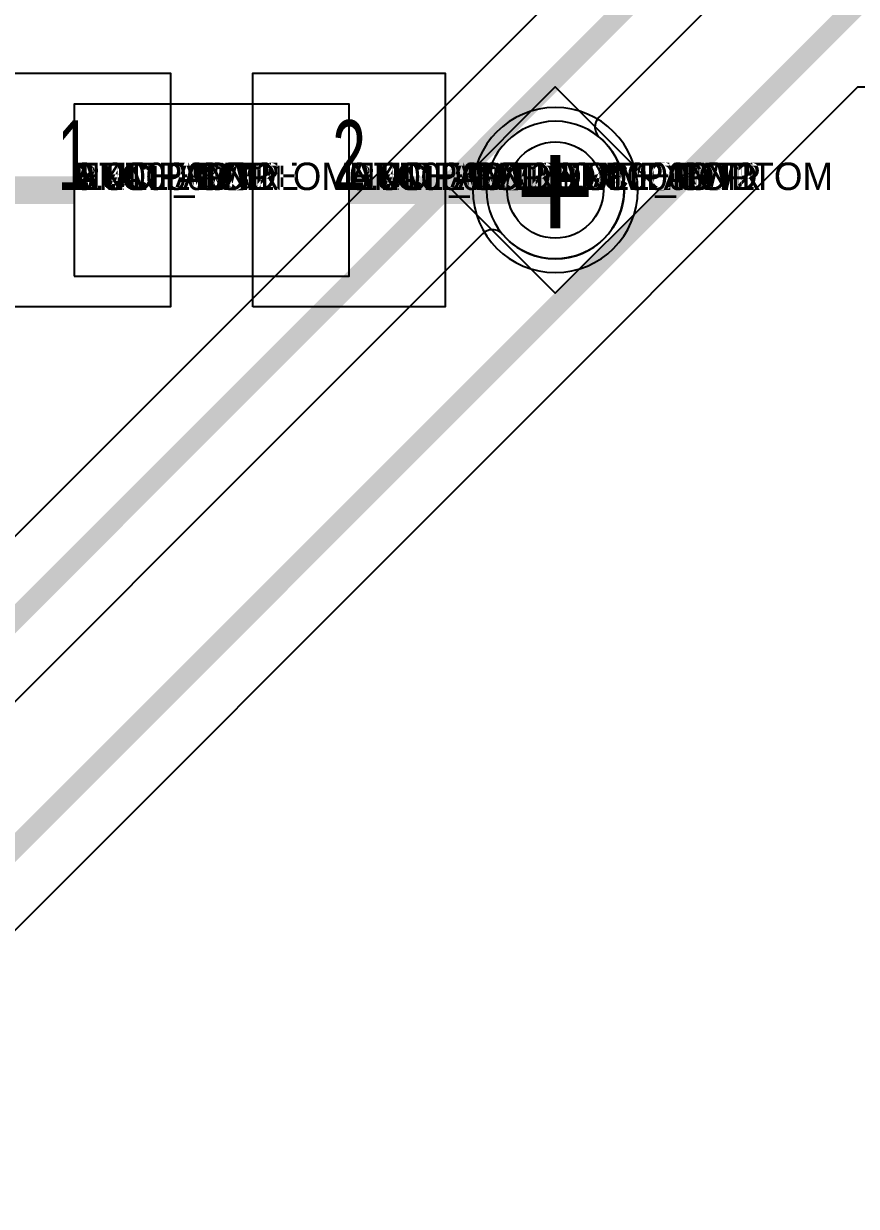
# Model space of a CAD drawing. Extents: x 0 to 323, y 0 to 320.
# Drawn here: x 177.88 to 183.94, y 55.01 to 63.61 of the extents above; entities that cross this region are included whole.
import ezdxf
from ezdxf.enums import TextEntityAlignment as Align

# ---------------------------------------------------------------- set-up
doc = ezdxf.new("R2010")
doc.units = 0
doc.header["$MEASUREMENT"] = 0
doc.layers.get('0').update_dxf_attribs({"linetype": 'CONTINUOUS'})
for name, color, linetype in [('CDN_FIGURES', 7, 'CONTINUOUS'), ('ETCH_BOTTOM', 7, 'CONTINUOUS'), ('ETCH_GND', 3, 'CONTINUOUS'), ('ETCH_INT1', 4, 'CONTINUOUS'), ('ETCH_INT2', 5, 'CONTINUOUS'), ('ETCH_PWR', 6, 'CONTINUOUS'), ('ETCH_TOP', 2, 'CONTINUOUS'), ('MANUFACTURING_NCLEGEND-1-6', 8, 'CONTINUOUS'), ('PACKAGE_GEOMETRY_ASSEMBLY_TOP', 11, 'CONTINUOUS'), ('PACKAGE_GEOMETRY_PIN_NUMBER', 9, 'CONTINUOUS')]:
    doc.layers.add(name, color=color, linetype=linetype)

# ---------------------------------------------------------------- blocks, each defined once
blk = doc.blocks.new('PAD_INFO')
for tag in ['SHAPE_TYPE', 'PAD_HEIGHT', 'PAD_LAYER', 'PAD_TYPE', 'PAD_WIDTH']:
    blk.add_attdef(tag, (0, 0), '', height=0.2)
at = {"flags": 2}
blk.add_attdef('CDN_TYPE', (0, 0), '', height=0.2, dxfattribs=at)
blk = doc.blocks.new('DRILL_INFO')
at = {"flags": 2}
blk.add_attdef('CDN_TYPE', (0, 0), '', height=0.2, dxfattribs=at)
for tag in ['FSHAPE', 'FCHAR', 'DRILL_HEIGHT', 'DIAMETER', 'PLATED', 'DRILL_WIDTH']:
    blk.add_attdef(tag, (0, 0), '', height=0.2)
blk = doc.blocks.new('VIA0700X0300')
at = {"layer": 'ETCH_BOTTOM'}
blk.add_circle((0, 0), 0.35, dxfattribs=at)
at = {"layer": 'ETCH_GND'}
blk.add_circle((0, 0), 0.35, dxfattribs=at)
at = {"layer": 'ETCH_INT1'}
blk.add_circle((0, 0), 0.35, dxfattribs=at)
at = {"layer": 'ETCH_INT2'}
blk.add_circle((0, 0), 0.35, dxfattribs=at)
at = {"layer": 'ETCH_PWR'}
blk.add_circle((0, 0), 0.35, dxfattribs=at)
at = {"layer": 'ETCH_TOP'}
blk.add_circle((0, 0), 0.35, dxfattribs=at)
ref = blk.add_blockref('PAD_INFO', (0, 0))
ref.add_attrib('PAD_LAYER', 'ETCH_TOP', (0, 0), dxfattribs={"height": 0.2})
ref.add_attrib('SHAPE_TYPE', 'NULL', (0, 0), dxfattribs={"height": 0.2})
ref.add_attrib('PAD_TYPE', 'ANTIPAD', (0, 0), dxfattribs={"height": 0.2})
ref.add_attrib('PAD_WIDTH', '0.000000', (0, 0), dxfattribs={"height": 0.2})
ref.add_attrib('PAD_HEIGHT', '0.000000', (0, 0), dxfattribs={"height": 0.2})
ref = blk.add_blockref('PAD_INFO', (0, 0))
ref.add_attrib('PAD_LAYER', 'ETCH_GND', (0, 0), dxfattribs={"height": 0.2})
ref.add_attrib('SHAPE_TYPE', 'NULL', (0, 0), dxfattribs={"height": 0.2})
ref.add_attrib('PAD_TYPE', 'ANTIPAD', (0, 0), dxfattribs={"height": 0.2})
ref.add_attrib('PAD_WIDTH', '0.000000', (0, 0), dxfattribs={"height": 0.2})
ref.add_attrib('PAD_HEIGHT', '0.000000', (0, 0), dxfattribs={"height": 0.2})
ref = blk.add_blockref('PAD_INFO', (0, 0))
ref.add_attrib('PAD_LAYER', 'ETCH_INT1', (0, 0), dxfattribs={"height": 0.2})
ref.add_attrib('SHAPE_TYPE', 'NULL', (0, 0), dxfattribs={"height": 0.2})
ref.add_attrib('PAD_TYPE', 'ANTIPAD', (0, 0), dxfattribs={"height": 0.2})
ref.add_attrib('PAD_WIDTH', '0.000000', (0, 0), dxfattribs={"height": 0.2})
ref.add_attrib('PAD_HEIGHT', '0.000000', (0, 0), dxfattribs={"height": 0.2})
ref = blk.add_blockref('PAD_INFO', (0, 0))
ref.add_attrib('PAD_LAYER', 'ETCH_INT2', (0, 0), dxfattribs={"height": 0.2})
ref.add_attrib('SHAPE_TYPE', 'NULL', (0, 0), dxfattribs={"height": 0.2})
ref.add_attrib('PAD_TYPE', 'ANTIPAD', (0, 0), dxfattribs={"height": 0.2})
ref.add_attrib('PAD_WIDTH', '0.000000', (0, 0), dxfattribs={"height": 0.2})
ref.add_attrib('PAD_HEIGHT', '0.000000', (0, 0), dxfattribs={"height": 0.2})
ref = blk.add_blockref('PAD_INFO', (0, 0))
ref.add_attrib('PAD_LAYER', 'ETCH_PWR', (0, 0), dxfattribs={"height": 0.2})
ref.add_attrib('SHAPE_TYPE', 'NULL', (0, 0), dxfattribs={"height": 0.2})
ref.add_attrib('PAD_TYPE', 'ANTIPAD', (0, 0), dxfattribs={"height": 0.2})
ref.add_attrib('PAD_WIDTH', '0.000000', (0, 0), dxfattribs={"height": 0.2})
ref.add_attrib('PAD_HEIGHT', '0.000000', (0, 0), dxfattribs={"height": 0.2})
ref = blk.add_blockref('PAD_INFO', (0, 0))
ref.add_attrib('PAD_LAYER', 'ETCH_BOTTOM', (0, 0), dxfattribs={"height": 0.2})
ref.add_attrib('SHAPE_TYPE', 'NULL', (0, 0), dxfattribs={"height": 0.2})
ref.add_attrib('PAD_TYPE', 'ANTIPAD', (0, 0), dxfattribs={"height": 0.2})
ref.add_attrib('PAD_WIDTH', '0.000000', (0, 0), dxfattribs={"height": 0.2})
ref.add_attrib('PAD_HEIGHT', '0.000000', (0, 0), dxfattribs={"height": 0.2})
ref = blk.add_blockref('PAD_INFO', (0, 0))
ref.add_attrib('PAD_LAYER', 'ETCH_TOP', (0, 0), dxfattribs={"height": 0.2})
ref.add_attrib('SHAPE_TYPE', 'NULL', (0, 0), dxfattribs={"height": 0.2})
ref.add_attrib('PAD_TYPE', 'THERMAL', (0, 0), dxfattribs={"height": 0.2})
ref.add_attrib('PAD_WIDTH', '0.000000', (0, 0), dxfattribs={"height": 0.2})
ref.add_attrib('PAD_HEIGHT', '0.000000', (0, 0), dxfattribs={"height": 0.2})
ref = blk.add_blockref('PAD_INFO', (0, 0))
ref.add_attrib('PAD_LAYER', 'ETCH_GND', (0, 0), dxfattribs={"height": 0.2})
ref.add_attrib('SHAPE_TYPE', 'NULL', (0, 0), dxfattribs={"height": 0.2})
ref.add_attrib('PAD_TYPE', 'THERMAL', (0, 0), dxfattribs={"height": 0.2})
ref.add_attrib('PAD_WIDTH', '0.000000', (0, 0), dxfattribs={"height": 0.2})
ref.add_attrib('PAD_HEIGHT', '0.000000', (0, 0), dxfattribs={"height": 0.2})
ref = blk.add_blockref('PAD_INFO', (0, 0))
ref.add_attrib('PAD_LAYER', 'ETCH_INT1', (0, 0), dxfattribs={"height": 0.2})
ref.add_attrib('SHAPE_TYPE', 'NULL', (0, 0), dxfattribs={"height": 0.2})
ref.add_attrib('PAD_TYPE', 'THERMAL', (0, 0), dxfattribs={"height": 0.2})
ref.add_attrib('PAD_WIDTH', '0.000000', (0, 0), dxfattribs={"height": 0.2})
ref.add_attrib('PAD_HEIGHT', '0.000000', (0, 0), dxfattribs={"height": 0.2})
ref = blk.add_blockref('PAD_INFO', (0, 0))
ref.add_attrib('PAD_LAYER', 'ETCH_INT2', (0, 0), dxfattribs={"height": 0.2})
ref.add_attrib('SHAPE_TYPE', 'NULL', (0, 0), dxfattribs={"height": 0.2})
ref.add_attrib('PAD_TYPE', 'THERMAL', (0, 0), dxfattribs={"height": 0.2})
ref.add_attrib('PAD_WIDTH', '0.000000', (0, 0), dxfattribs={"height": 0.2})
ref.add_attrib('PAD_HEIGHT', '0.000000', (0, 0), dxfattribs={"height": 0.2})
ref = blk.add_blockref('PAD_INFO', (0, 0))
ref.add_attrib('PAD_LAYER', 'ETCH_PWR', (0, 0), dxfattribs={"height": 0.2})
ref.add_attrib('SHAPE_TYPE', 'NULL', (0, 0), dxfattribs={"height": 0.2})
ref.add_attrib('PAD_TYPE', 'THERMAL', (0, 0), dxfattribs={"height": 0.2})
ref.add_attrib('PAD_WIDTH', '0.000000', (0, 0), dxfattribs={"height": 0.2})
ref.add_attrib('PAD_HEIGHT', '0.000000', (0, 0), dxfattribs={"height": 0.2})
ref = blk.add_blockref('PAD_INFO', (0, 0))
ref.add_attrib('PAD_LAYER', 'ETCH_BOTTOM', (0, 0), dxfattribs={"height": 0.2})
ref.add_attrib('SHAPE_TYPE', 'NULL', (0, 0), dxfattribs={"height": 0.2})
ref.add_attrib('PAD_TYPE', 'THERMAL', (0, 0), dxfattribs={"height": 0.2})
ref.add_attrib('PAD_WIDTH', '0.000000', (0, 0), dxfattribs={"height": 0.2})
ref.add_attrib('PAD_HEIGHT', '0.000000', (0, 0), dxfattribs={"height": 0.2})
ref = blk.add_blockref('PAD_INFO', (0, 0))
ref.add_attrib('PAD_LAYER', 'ETCH_TOP', (0, 0), dxfattribs={"height": 0.2})
ref.add_attrib('SHAPE_TYPE', 'CIRCLE', (0, 0), dxfattribs={"height": 0.2})
ref.add_attrib('PAD_TYPE', 'REGULAR', (0, 0), dxfattribs={"height": 0.2})
ref.add_attrib('PAD_WIDTH', '0.700000', (0, 0), dxfattribs={"height": 0.2})
ref.add_attrib('PAD_HEIGHT', '0.700000', (0, 0), dxfattribs={"height": 0.2})
ref = blk.add_blockref('PAD_INFO', (0, 0))
ref.add_attrib('PAD_LAYER', 'ETCH_GND', (0, 0), dxfattribs={"height": 0.2})
ref.add_attrib('SHAPE_TYPE', 'CIRCLE', (0, 0), dxfattribs={"height": 0.2})
ref.add_attrib('PAD_TYPE', 'REGULAR', (0, 0), dxfattribs={"height": 0.2})
ref.add_attrib('PAD_WIDTH', '0.700000', (0, 0), dxfattribs={"height": 0.2})
ref.add_attrib('PAD_HEIGHT', '0.700000', (0, 0), dxfattribs={"height": 0.2})
ref = blk.add_blockref('PAD_INFO', (0, 0))
ref.add_attrib('PAD_LAYER', 'ETCH_INT1', (0, 0), dxfattribs={"height": 0.2})
ref.add_attrib('SHAPE_TYPE', 'CIRCLE', (0, 0), dxfattribs={"height": 0.2})
ref.add_attrib('PAD_TYPE', 'REGULAR', (0, 0), dxfattribs={"height": 0.2})
ref.add_attrib('PAD_WIDTH', '0.700000', (0, 0), dxfattribs={"height": 0.2})
ref.add_attrib('PAD_HEIGHT', '0.700000', (0, 0), dxfattribs={"height": 0.2})
ref = blk.add_blockref('PAD_INFO', (0, 0))
ref.add_attrib('PAD_LAYER', 'ETCH_INT2', (0, 0), dxfattribs={"height": 0.2})
ref.add_attrib('SHAPE_TYPE', 'CIRCLE', (0, 0), dxfattribs={"height": 0.2})
ref.add_attrib('PAD_TYPE', 'REGULAR', (0, 0), dxfattribs={"height": 0.2})
ref.add_attrib('PAD_WIDTH', '0.700000', (0, 0), dxfattribs={"height": 0.2})
ref.add_attrib('PAD_HEIGHT', '0.700000', (0, 0), dxfattribs={"height": 0.2})
ref = blk.add_blockref('PAD_INFO', (0, 0))
ref.add_attrib('PAD_LAYER', 'ETCH_PWR', (0, 0), dxfattribs={"height": 0.2})
ref.add_attrib('SHAPE_TYPE', 'CIRCLE', (0, 0), dxfattribs={"height": 0.2})
ref.add_attrib('PAD_TYPE', 'REGULAR', (0, 0), dxfattribs={"height": 0.2})
ref.add_attrib('PAD_WIDTH', '0.700000', (0, 0), dxfattribs={"height": 0.2})
ref.add_attrib('PAD_HEIGHT', '0.700000', (0, 0), dxfattribs={"height": 0.2})
ref = blk.add_blockref('PAD_INFO', (0, 0))
ref.add_attrib('PAD_LAYER', 'ETCH_BOTTOM', (0, 0), dxfattribs={"height": 0.2})
ref.add_attrib('SHAPE_TYPE', 'CIRCLE', (0, 0), dxfattribs={"height": 0.2})
ref.add_attrib('PAD_TYPE', 'REGULAR', (0, 0), dxfattribs={"height": 0.2})
ref.add_attrib('PAD_WIDTH', '0.700000', (0, 0), dxfattribs={"height": 0.2})
ref.add_attrib('PAD_HEIGHT', '0.700000', (0, 0), dxfattribs={"height": 0.2})
ref = blk.add_blockref('DRILL_INFO', (0, 0))
ref.add_attrib('DIAMETER', '0.300000', (0, 0), dxfattribs={"height": 0.2})
ref.add_attrib('PLATED', 'PLATED', (0, 0), dxfattribs={"height": 0.2})
ref.add_attrib('FSHAPE', 'DIAMOND', (0, 0), dxfattribs={"height": 0.2})
ref.add_attrib('FCHAR', '+', (0, 0), dxfattribs={"height": 0.2})
ref.add_attrib('DRILL_WIDTH', '1.500000', (0, 0), dxfattribs={"height": 0.2})
ref.add_attrib('DRILL_HEIGHT', '1.500000', (0, 0), dxfattribs={"height": 0.2})
for tag in ['CDN_TYPE', 'PIN']:
    blk.add_attdef(tag, (0, 0), '', height=0.2)
at = {"flags": 2}
for tag in ['PSTKNAME', 'BBV']:
    blk.add_attdef(tag, (0, 0), '', height=0.2, dxfattribs=at)
blk = doc.blocks.new('FIGURE_DIAMOND')
at = {"layer": 'CDN_FIGURES'}
blk.add_lwpolyline([(-0.5, 0), (0, 0.5), (0.5, 0), (0, -0.5)], close=True, dxfattribs=at)
blk = doc.blocks.new('RC1400X1700TS')
at = {"layer": 'ETCH_TOP'}
blk.add_lwpolyline([(-0.7, -0.85), (-0.7, 0.85), (0.7, 0.85), (0.7, -0.85)], close=True, dxfattribs=at)
ref = blk.add_blockref('PAD_INFO', (0, 0))
ref.add_attrib('PAD_LAYER', 'ETCH_TOP', (0, 0), dxfattribs={"height": 0.2})
ref.add_attrib('SHAPE_TYPE', 'NULL', (0, 0), dxfattribs={"height": 0.2})
ref.add_attrib('PAD_TYPE', 'ANTIPAD', (0, 0), dxfattribs={"height": 0.2})
ref.add_attrib('PAD_WIDTH', '0.000000', (0, 0), dxfattribs={"height": 0.2})
ref.add_attrib('PAD_HEIGHT', '0.000000', (0, 0), dxfattribs={"height": 0.2})
ref = blk.add_blockref('PAD_INFO', (0, 0))
ref.add_attrib('PAD_LAYER', 'ETCH_GND', (0, 0), dxfattribs={"height": 0.2})
ref.add_attrib('SHAPE_TYPE', 'NULL', (0, 0), dxfattribs={"height": 0.2})
ref.add_attrib('PAD_TYPE', 'ANTIPAD', (0, 0), dxfattribs={"height": 0.2})
ref.add_attrib('PAD_WIDTH', '0.000000', (0, 0), dxfattribs={"height": 0.2})
ref.add_attrib('PAD_HEIGHT', '0.000000', (0, 0), dxfattribs={"height": 0.2})
ref = blk.add_blockref('PAD_INFO', (0, 0))
ref.add_attrib('PAD_LAYER', 'ETCH_INT1', (0, 0), dxfattribs={"height": 0.2})
ref.add_attrib('SHAPE_TYPE', 'NULL', (0, 0), dxfattribs={"height": 0.2})
ref.add_attrib('PAD_TYPE', 'ANTIPAD', (0, 0), dxfattribs={"height": 0.2})
ref.add_attrib('PAD_WIDTH', '0.000000', (0, 0), dxfattribs={"height": 0.2})
ref.add_attrib('PAD_HEIGHT', '0.000000', (0, 0), dxfattribs={"height": 0.2})
ref = blk.add_blockref('PAD_INFO', (0, 0))
ref.add_attrib('PAD_LAYER', 'ETCH_INT2', (0, 0), dxfattribs={"height": 0.2})
ref.add_attrib('SHAPE_TYPE', 'NULL', (0, 0), dxfattribs={"height": 0.2})
ref.add_attrib('PAD_TYPE', 'ANTIPAD', (0, 0), dxfattribs={"height": 0.2})
ref.add_attrib('PAD_WIDTH', '0.000000', (0, 0), dxfattribs={"height": 0.2})
ref.add_attrib('PAD_HEIGHT', '0.000000', (0, 0), dxfattribs={"height": 0.2})
ref = blk.add_blockref('PAD_INFO', (0, 0))
ref.add_attrib('PAD_LAYER', 'ETCH_PWR', (0, 0), dxfattribs={"height": 0.2})
ref.add_attrib('SHAPE_TYPE', 'NULL', (0, 0), dxfattribs={"height": 0.2})
ref.add_attrib('PAD_TYPE', 'ANTIPAD', (0, 0), dxfattribs={"height": 0.2})
ref.add_attrib('PAD_WIDTH', '0.000000', (0, 0), dxfattribs={"height": 0.2})
ref.add_attrib('PAD_HEIGHT', '0.000000', (0, 0), dxfattribs={"height": 0.2})
ref = blk.add_blockref('PAD_INFO', (0, 0))
ref.add_attrib('PAD_LAYER', 'ETCH_BOTTOM', (0, 0), dxfattribs={"height": 0.2})
ref.add_attrib('SHAPE_TYPE', 'NULL', (0, 0), dxfattribs={"height": 0.2})
ref.add_attrib('PAD_TYPE', 'ANTIPAD', (0, 0), dxfattribs={"height": 0.2})
ref.add_attrib('PAD_WIDTH', '0.000000', (0, 0), dxfattribs={"height": 0.2})
ref.add_attrib('PAD_HEIGHT', '0.000000', (0, 0), dxfattribs={"height": 0.2})
ref = blk.add_blockref('PAD_INFO', (0, 0))
ref.add_attrib('PAD_LAYER', 'ETCH_TOP', (0, 0), dxfattribs={"height": 0.2})
ref.add_attrib('SHAPE_TYPE', 'NULL', (0, 0), dxfattribs={"height": 0.2})
ref.add_attrib('PAD_TYPE', 'THERMAL', (0, 0), dxfattribs={"height": 0.2})
ref.add_attrib('PAD_WIDTH', '0.000000', (0, 0), dxfattribs={"height": 0.2})
ref.add_attrib('PAD_HEIGHT', '0.000000', (0, 0), dxfattribs={"height": 0.2})
ref = blk.add_blockref('PAD_INFO', (0, 0))
ref.add_attrib('PAD_LAYER', 'ETCH_GND', (0, 0), dxfattribs={"height": 0.2})
ref.add_attrib('SHAPE_TYPE', 'NULL', (0, 0), dxfattribs={"height": 0.2})
ref.add_attrib('PAD_TYPE', 'THERMAL', (0, 0), dxfattribs={"height": 0.2})
ref.add_attrib('PAD_WIDTH', '0.000000', (0, 0), dxfattribs={"height": 0.2})
ref.add_attrib('PAD_HEIGHT', '0.000000', (0, 0), dxfattribs={"height": 0.2})
ref = blk.add_blockref('PAD_INFO', (0, 0))
ref.add_attrib('PAD_LAYER', 'ETCH_INT1', (0, 0), dxfattribs={"height": 0.2})
ref.add_attrib('SHAPE_TYPE', 'NULL', (0, 0), dxfattribs={"height": 0.2})
ref.add_attrib('PAD_TYPE', 'THERMAL', (0, 0), dxfattribs={"height": 0.2})
ref.add_attrib('PAD_WIDTH', '0.000000', (0, 0), dxfattribs={"height": 0.2})
ref.add_attrib('PAD_HEIGHT', '0.000000', (0, 0), dxfattribs={"height": 0.2})
ref = blk.add_blockref('PAD_INFO', (0, 0))
ref.add_attrib('PAD_LAYER', 'ETCH_INT2', (0, 0), dxfattribs={"height": 0.2})
ref.add_attrib('SHAPE_TYPE', 'NULL', (0, 0), dxfattribs={"height": 0.2})
ref.add_attrib('PAD_TYPE', 'THERMAL', (0, 0), dxfattribs={"height": 0.2})
ref.add_attrib('PAD_WIDTH', '0.000000', (0, 0), dxfattribs={"height": 0.2})
ref.add_attrib('PAD_HEIGHT', '0.000000', (0, 0), dxfattribs={"height": 0.2})
ref = blk.add_blockref('PAD_INFO', (0, 0))
ref.add_attrib('PAD_LAYER', 'ETCH_PWR', (0, 0), dxfattribs={"height": 0.2})
ref.add_attrib('SHAPE_TYPE', 'NULL', (0, 0), dxfattribs={"height": 0.2})
ref.add_attrib('PAD_TYPE', 'THERMAL', (0, 0), dxfattribs={"height": 0.2})
ref.add_attrib('PAD_WIDTH', '0.000000', (0, 0), dxfattribs={"height": 0.2})
ref.add_attrib('PAD_HEIGHT', '0.000000', (0, 0), dxfattribs={"height": 0.2})
ref = blk.add_blockref('PAD_INFO', (0, 0))
ref.add_attrib('PAD_LAYER', 'ETCH_BOTTOM', (0, 0), dxfattribs={"height": 0.2})
ref.add_attrib('SHAPE_TYPE', 'NULL', (0, 0), dxfattribs={"height": 0.2})
ref.add_attrib('PAD_TYPE', 'THERMAL', (0, 0), dxfattribs={"height": 0.2})
ref.add_attrib('PAD_WIDTH', '0.000000', (0, 0), dxfattribs={"height": 0.2})
ref.add_attrib('PAD_HEIGHT', '0.000000', (0, 0), dxfattribs={"height": 0.2})
ref = blk.add_blockref('PAD_INFO', (0, 0))
ref.add_attrib('PAD_LAYER', 'ETCH_GND', (0, 0), dxfattribs={"height": 0.2})
ref.add_attrib('SHAPE_TYPE', 'NULL', (0, 0), dxfattribs={"height": 0.2})
ref.add_attrib('PAD_TYPE', 'REGULAR', (0, 0), dxfattribs={"height": 0.2})
ref.add_attrib('PAD_WIDTH', '0.000000', (0, 0), dxfattribs={"height": 0.2})
ref.add_attrib('PAD_HEIGHT', '0.000000', (0, 0), dxfattribs={"height": 0.2})
ref = blk.add_blockref('PAD_INFO', (0, 0))
ref.add_attrib('PAD_LAYER', 'ETCH_INT1', (0, 0), dxfattribs={"height": 0.2})
ref.add_attrib('SHAPE_TYPE', 'NULL', (0, 0), dxfattribs={"height": 0.2})
ref.add_attrib('PAD_TYPE', 'REGULAR', (0, 0), dxfattribs={"height": 0.2})
ref.add_attrib('PAD_WIDTH', '0.000000', (0, 0), dxfattribs={"height": 0.2})
ref.add_attrib('PAD_HEIGHT', '0.000000', (0, 0), dxfattribs={"height": 0.2})
ref = blk.add_blockref('PAD_INFO', (0, 0))
ref.add_attrib('PAD_LAYER', 'ETCH_INT2', (0, 0), dxfattribs={"height": 0.2})
ref.add_attrib('SHAPE_TYPE', 'NULL', (0, 0), dxfattribs={"height": 0.2})
ref.add_attrib('PAD_TYPE', 'REGULAR', (0, 0), dxfattribs={"height": 0.2})
ref.add_attrib('PAD_WIDTH', '0.000000', (0, 0), dxfattribs={"height": 0.2})
ref.add_attrib('PAD_HEIGHT', '0.000000', (0, 0), dxfattribs={"height": 0.2})
ref = blk.add_blockref('PAD_INFO', (0, 0))
ref.add_attrib('PAD_LAYER', 'ETCH_PWR', (0, 0), dxfattribs={"height": 0.2})
ref.add_attrib('SHAPE_TYPE', 'NULL', (0, 0), dxfattribs={"height": 0.2})
ref.add_attrib('PAD_TYPE', 'REGULAR', (0, 0), dxfattribs={"height": 0.2})
ref.add_attrib('PAD_WIDTH', '0.000000', (0, 0), dxfattribs={"height": 0.2})
ref.add_attrib('PAD_HEIGHT', '0.000000', (0, 0), dxfattribs={"height": 0.2})
ref = blk.add_blockref('PAD_INFO', (0, 0))
ref.add_attrib('PAD_LAYER', 'ETCH_BOTTOM', (0, 0), dxfattribs={"height": 0.2})
ref.add_attrib('SHAPE_TYPE', 'NULL', (0, 0), dxfattribs={"height": 0.2})
ref.add_attrib('PAD_TYPE', 'REGULAR', (0, 0), dxfattribs={"height": 0.2})
ref.add_attrib('PAD_WIDTH', '0.000000', (0, 0), dxfattribs={"height": 0.2})
ref.add_attrib('PAD_HEIGHT', '0.000000', (0, 0), dxfattribs={"height": 0.2})
ref = blk.add_blockref('DRILL_INFO', (0, 0))
ref.add_attrib('DIAMETER', '0.000000', (0, 0), dxfattribs={"height": 0.2})
ref.add_attrib('PLATED', 'PLATED', (0, 0), dxfattribs={"height": 0.2})
ref.add_attrib('FSHAPE', 'NULL', (0, 0), dxfattribs={"height": 0.2})
ref.add_attrib('DRILL_WIDTH', '0.000000', (0, 0), dxfattribs={"height": 0.2})
ref.add_attrib('DRILL_HEIGHT', '0.000000', (0, 0), dxfattribs={"height": 0.2})
ref = blk.add_blockref('PAD_INFO', (0, 0))
ref.add_attrib('PAD_LAYER', 'ETCH_TOP', (0, 0), dxfattribs={"height": 0.2})
ref.add_attrib('SHAPE_TYPE', 'RECTANGLE', (0, 0), dxfattribs={"height": 0.2})
ref.add_attrib('PAD_TYPE', 'REGULAR', (0, 0), dxfattribs={"height": 0.2})
ref.add_attrib('PAD_WIDTH', '1.400000', (0, 0), dxfattribs={"height": 0.2})
ref.add_attrib('PAD_HEIGHT', '1.700000', (0, 0), dxfattribs={"height": 0.2})
for tag in ['CDN_TYPE', 'PIN']:
    blk.add_attdef(tag, (0, 0), '', height=0.2)
at = {"flags": 2}
for tag in ['PSTKNAME', 'BBV']:
    blk.add_attdef(tag, (0, 0), '', height=0.2, dxfattribs=at)
blk = doc.blocks.new('F91')
at = {"layer": 'PACKAGE_GEOMETRY_ASSEMBLY_TOP'}
blk.add_lwpolyline([(0, -0.625), (2, -0.625), (2, 0.625), (0, 0.625)], close=True, dxfattribs=at)
at = {"layer": 'ETCH_TOP'}
ref = blk.add_blockref('RC1400X1700TS', (0, 0), dxfattribs=at)
ref.add_attrib('CDN_TYPE', 'PIN', (0, 0), dxfattribs={"height": 0.2})
ref.add_attrib('PIN', '1', (0, 0), dxfattribs={"height": 0.2})
ref = blk.add_blockref('RC1400X1700TS', (2, 0), dxfattribs=at)
ref.add_attrib('CDN_TYPE', 'PIN', (0, 0), dxfattribs={"height": 0.2})
ref.add_attrib('PIN', '2', (0, 0), dxfattribs={"height": 0.2})
at = {"flags": 2}
for tag in ['SYMBOL_TYPE', 'CDN_TYPE', 'REFDES']:
    blk.add_attdef(tag, (0, 0), '', height=0.2, dxfattribs=at)

msp = doc.modelspace()

# ---------------------------------------------------------------- linework, layer by layer
at = {"layer": 'ETCH_BOTTOM'}
msp.add_lwpolyline([(181.75, 63.0001, 1), (181.75, 61.7999, 1)], format="xyb", close=True, dxfattribs=at)
at = {"layer": 'ETCH_GND'}
msp.add_lwpolyline([(182.2501, 62.4, 1), (181.2499, 62.4, 1)], format="xyb", close=True, dxfattribs=at)
at = {"layer": 'ETCH_INT1'}
msp.add_lwpolyline([(182.3501, 62.4, 1), (181.1499, 62.4, 1)], format="xyb", close=True, dxfattribs=at)
at = {"layer": 'ETCH_INT2'}
for points, format in [([(86.796, 53.954, 0.15, 0.15, 0), (84.6907, 53.954, 0.15, 0.15, 0), (82.6197, 56.025, 0.15, 0.15, 0), (81.9618, 56.025, 0.15, 0.15, 0), (81.625, 55.6882, 0.15, 0.15, 0), (81.625, 54.1199, 0.15, 0.15, 0), (83.029, 52.7158, 0.15, 0.15, 0), (84.2198, 51.525, 0.15, 0.15, 0), (86.5382, 51.525, 0.15, 0.15, 0), (89.075, 48.9882, 0.15, 0.15, 0), (89.075, 40.5132, 0.15, 0.15, 0), (91.3882, 38.2, 0.15, 0.15, 0), (94.5, 38.2, 0.15, 0.15, 0), (109.356, 23.344, 0.15, 0.15, 0), (119.8073, 23.344, 0.15, 0.15, 0), (129.1164, 14.035, 0.15, 0.15, 0), (163.006, 14.035, 0.15, 0.15, 0), (165.5, 16.529, 0.15, 0.15, 0), (165.5, 46.9632, 0.15, 0.15, 0), (185.4368, 66.9, 0.15, 0.15, 0), (185.4732, 66.9, 0.15, 0.15, 0), (188.045, 69.4718, 0.15, 0.15, 0), (188.045, 77.185, 0.15, 0.15, 0), (184.23, 81, 0.15, 0.15, 0)], "xyseb"), ([(188.4701, 77.3611), (188.4701, 69.2957), (185.6493, 66.4749), (185.6129, 66.4749), (182.0679, 62.9299, 0.437934), (182.0739, 62.781, -1.084587), (181.369, 62.0761, 0.437934), (181.2201, 62.0821), (165.9251, 46.7871), (165.9251, 16.3529), (163.2451, 13.6729, 0.448627), (163.2539, 13.5217, -2.634574), (161.73, 13.4365, 0.669693), (161.6586, 13.6099), (160.8814, 13.6099, 0.669693), (160.81, 13.4365, -2.427924), (159.19, 13.4365, 0.669693), (159.1186, 13.6099), (128.9403, 13.6099), (121.2532, 21.2969, 0.669963)], "xyb"), ([(187.6199, 74.3151), (187.6199, 71.1849, -0.590873), (187.4643, 71.0992, 0.451835), (185.5919, 70.5498, -0.636779), (185.4081, 70.5498, 4.507415), (185.4081, 69.4502, -0.636779), (185.5919, 69.4502, 0.232087), (186.4838, 68.7318, -0.590771), (186.5332, 68.5612), (185.2971, 67.3251), (185.2607, 67.3251), (165.0749, 47.1393), (165.0749, 16.7051), (163.8121, 15.4423, -0.569037), (163.6431, 15.4853, 0.154807), (163.2539, 16.0617, -0.448627), (163.2451, 16.2129), (164.7251, 17.6929), (164.7251, 53.1239), (184.6551, 73.0539), (184.6551, 74.2709)], "xyb")]:
    msp.add_lwpolyline(points, format=format, dxfattribs=at)
at = {"layer": 'ETCH_TOP'}
for points, format in [([(84.928, 56.454, 0.15, 0.15, 0), (85.6962, 56.454, 0.15, 0.15, 0), (89.325, 52.8252, 0.15, 0.15, 0), (89.325, 41.1118, 0.15, 0.15, 0), (99.3618, 31.075, 0.15, 0.15, 0), (141.0882, 31.075, 0.15, 0.15, 0), (155.01, 44.9968, 0.15, 0.15, 0), (155.01, 49.861, 0.15, 0.15, 0), (159.698, 54.549, 0.15, 0.15, 0), (174.749, 54.549, 0.15, 0.15, 0), (184.85, 64.65, 0.15, 0.15, 0)], "xyseb"), ([(142.253, 30.322), (156.238, 44.307), (156.238, 49.992), (158.399, 52.153), (159.688, 52.153), (159.6946, 52.1512, 0.135199), (160.3054, 52.1512), (160.312, 52.153), (162.228, 52.153), (162.2346, 52.1512, 0.135199), (162.8454, 52.1512), (162.852, 52.153), (164.652, 52.153), (164.652, 54.1239), (174.9251, 54.1239), (183.9511, 63.1499), (188.2001, 63.1499), (188.2001, 64.1506), (188.2415, 64.1583, 0.155911), (188.5097, 64.3025), (188.5246, 64.318), (188.984, 64.318), (189.211, 64.091), (189.211, 0.874)], "xyb"), ([(175.6, 62.4, 0.2, 0.2, 0), (178.25, 62.4, 0.2, 0.2, 0)], "xyseb"), ([(180.25, 62.4, 0.2, 0.2, 0), (181.75, 62.4, 0.2, 0.2, 0)], "xyseb")]:
    msp.add_lwpolyline(points, format=format, dxfattribs=at)

# ---------------------------------------------------------------- block references
msp.add_blockref('F91', (178.25, 62.4))
msp.add_blockref('VIA0700X0300', (181.75, 62.4), dxfattribs=at)
at = {"layer": 'MANUFACTURING_NCLEGEND-1-6', "xscale": 1.5, "yscale": 1.5}
msp.add_blockref('FIGURE_DIAMOND', (181.75, 62.4), dxfattribs=at)

# ---------------------------------------------------------------- texts
at = {"layer": 'MANUFACTURING_NCLEGEND-1-6'}
msp.add_text('+', height=0.75, dxfattribs=at).set_placement((181.75, 62.4), align=Align.MIDDLE_CENTER)
at = {"layer": 'PACKAGE_GEOMETRY_PIN_NUMBER', "width": 0.649606}
for s, p in [('1', (178.25, 62.4)), ('2', (180.25, 62.4))]:
    msp.add_text(s, height=0.508, dxfattribs=at).set_placement(p, align=Align.CENTER)

doc.saveas('drawing.dxf')
